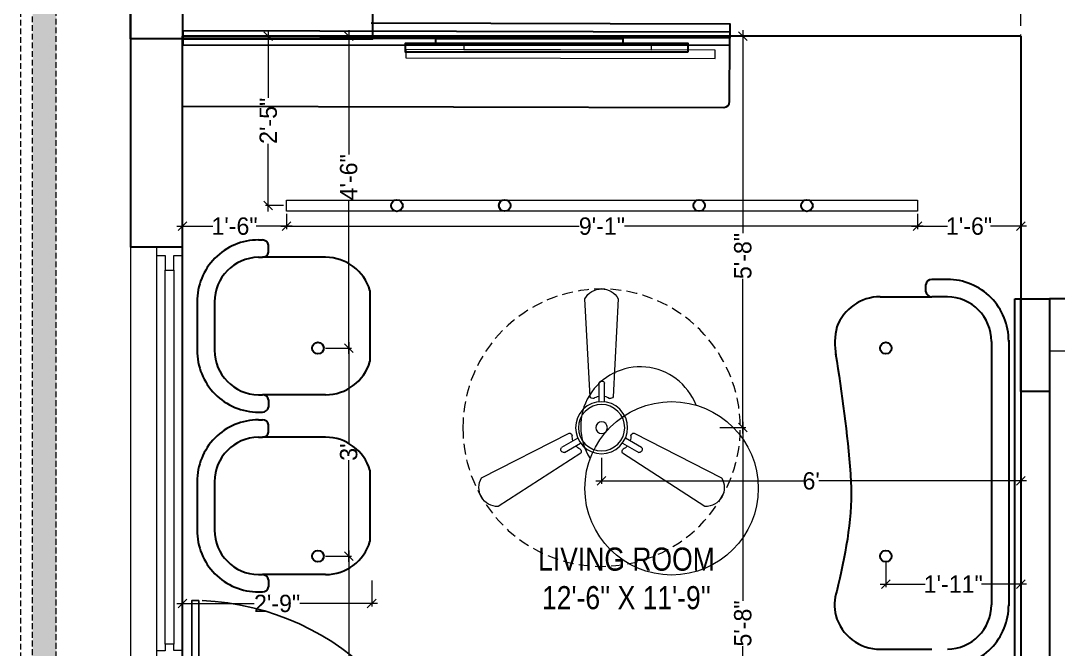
# Model space of a CAD drawing. Header units: millimetres. Extents: x 35877 to 3066687, y -650199 to -40525.
# Drawn here: x 148092.2 to 148271.7, y -180199.6 to -180090.9 of the extents above; entities that cross this region are included whole.
import ezdxf

# ---------------------------------------------------------------- set-up
doc = ezdxf.new("R2010")
doc.units = ezdxf.units.MM
doc.header["$MEASUREMENT"] = 0
doc.header["$PDMODE"] = 35
for name, pattern in [('ACAD_ISO02W100', [15, 12, -3]), ('DASHED', [0.75, 0.5, -0.25]), ('DASHEDX2', [1.5, 1, -0.5])]:
    doc.linetypes.add(name, pattern=pattern)
doc.layers.get('Defpoints').update_dxf_attribs({"color": 220})
doc.layers.add('AR DOOR', color=40, linetype='Continuous')
doc.layers.add('AR ELE-5', color=134, linetype='Continuous')
for name, color, linetype, lineweight in [('COLUMN', 1, 'Continuous', 30), ('dim05', 1, 'Continuous', 13), ('Dimension', 10, 'DASHEDX2', 20), ('Electrical', 84, 'Continuous', 30), ('FIRST FLOOR ( TEXT )', 7, 'Continuous', 9), ('FURNITURE', 32, 'Continuous', 9), ('furniture dimensions', 1, 'DASHED', 0), ('GROUND FLOOR', 7, 'Continuous', 9), ('GROUND FLOOR  ( PLINE )', 251, 'Continuous', 30), ('GROUND FLOOR ( DW_RAIL )', 7, 'Continuous', 9), ('Labelling', 1, 'Continuous', 25), ('wall', 7, 'Continuous', 30)]:
    doc.layers.add(name, color=color, linetype=linetype, lineweight=lineweight)
doc.styles.add('century g', font='GOTHIC.TTF')
doc.styles.add('KATHA', font='swissc.ttf')
doc.dimstyles.new('Archana', dxfattribs={"dimtxt": 2, "dimasz": 0.75, "dimexe": 0.5, "dimexo": 0.5, "dimgap": 0, "dimtad": 0, "dimzin": 0, "dimdsep": 46, "dimlunit": 4, "dimtxsty": 'century g', "dimblk": 'OBLIQUE', "dimcen": 0, "dimdle": 1, "dimclrd": 256, "dimclre": 256, "dimclrt": 256, "dimadec": 0, "dimazin": 0, "dimtfac": 1, "dimtofl": 0, "dimtmove": 1, "dimatfit": 3, "dimfxl": 1, "dimfxlon": 1, "dimtolj": 1, "dimtzin": 0, "dimlwd": -1, "dimlwe": -1, "dimarcsym": 0})

# ---------------------------------------------------------------- blocks, each defined once
blk = doc.blocks.new('*U20')
for points in [[(0, 0), (0, 1120), (30, 1120), (30, 0)], [(-40, 0), (0, 0), (0, -30), (10, -30), (10, -100), (-40, -100)], [(1160, 0), (1120, 0), (1120, -30), (1110, -30), (1110, -100), (1160, -100)]]:
    blk.add_lwpolyline(points, close=True)
at = {"layer": 'AR ELE-5', "linetype": 'ByBlock', "ltscale": 15}
blk.add_arc((-1.6, -0.7), 1121.6, 0.0347, 87.627, dxfattribs=at)
blk = doc.blocks.new('fan')
at = {"layer": 'Electrical', "lineweight": 15, "ltscale": 20, "transparency": 33554687}
for p, q in [((3300835.29, -509900.78), (3300836.47, -509923.43)), ((3300841.81, -509923.43), (3300842.99, -509900.78)), ((3300838.47, -509924.57), (3300838.47, -509920.25)), ((3300839.81, -509920.28), (3300839.81, -509924.57)), ((3300831.66, -509931.77), (3300811.45, -509942.07)), ((3300866.83, -509942.07), (3300846.62, -509931.77)), ((3300829.93, -509935.08), (3300833.64, -509932.93)), ((3300834.31, -509934.09), (3300830.57, -509936.25)), ((3300847.68, -509936.23), (3300843.97, -509934.09)), ((3300844.64, -509932.93), (3300848.38, -509935.09)), ((3300815.3, -509948.74), (3300834.33, -509936.39)), ((3300843.95, -509936.39), (3300862.98, -509948.74))]:
    blk.add_line(p, q, dxfattribs=at)
at = {"layer": 'Electrical', "linetype": 'DASHED', "lineweight": 15, "ltscale": 5, "transparency": 33554687}
blk.add_circle((3300839.14, -509930.53), 32, dxfattribs=at)
at = {"layer": 'Electrical', "lineweight": 15, "ltscale": 20, "transparency": 33554687}
for centre, major_axis, start_param, end_param in [((3300839.14, -509902.94), (3.12, 3.12), -0.272136, 1.842967), ((3300839.13, -509920.5), (0.501, 0.501), -0.465536, 1.983618), ((3300839.14, -509930.53), (4.24, -4.24), 3.14161, 9.424795), ((3300839.14, -509930.53), (3.77, -3.77), 1.749190548672175e-05, 6.283202799085073), ((3300837.1, -509923.08), (0.51, 0.51), 2.863014, 4.257784), ((3300839.14, -509926.42), (2.27, -2.27), 2.565057, 2.951308), ((3300839.14, -509926.42), (2.27, 2.27), 0.19032, 0.57657), ((3300841.18, -509923.08), (0.51, -0.51), 5.167028, 6.561799), ((3300839.14, -509930.53), (0.943, 0.943), 1.570814, 7.853999), ((3300831.67, -509932.49), (0.51, -0.51), 0.978238, 2.373008), ((3300835.59, -509932.58), (2.27, -2.27), 3.855511, 4.241762), ((3300842.69, -509932.58), (2.27, 2.27), 5.183051, 5.569301), ((3300846.61, -509932.49), (0.51, -0.51), 2.339416, 3.734186), ((3300835.59, -509932.58), (2.27, -2.27), 4.659452, 5.045703), ((3300842.69, -509932.58), (2.27, 2.27), 4.37911, 4.765361), ((3300830.46, -509935.55), (0.501, -0.501), 3.199655, 5.648809), ((3300833.71, -509936.02), (0.51, 0.51), -1.325776, 0.068994), ((3300844.57, -509936.02), (0.51, -0.51), 3.072633, 4.467404), ((3300847.83, -509935.54), (0.501, 0.501), 3.723254, 6.172408), ((3300815.25, -509944.32), (3.12, -3.12), 3.393055, 5.508159), ((3300863.03, -509944.32), (3.12, -3.12), 5.48745, 7.602554)]:
    blk.add_ellipse(centre, major_axis=major_axis, ratio=1, start_param=start_param, end_param=end_param, dxfattribs=at)
blk = doc.blocks.new('_Oblique')
at = {"layer": 'wall', "color": 0, "lineweight": -2}
blk.add_line((-0.5, -0.5), (0.5, 0.5), dxfattribs=at)
blk = doc.blocks.new('*D505')
at = {"layer": 'Defpoints', "color": 0, "linetype": 'Continuous', "lineweight": 0, "transparency": 16777216}
for p in [(148143.6, -180183.53, -0.01), (148143.6, -180229.07, -0.01), (148148.92, -180229.07)]:
    blk.add_point(p, dxfattribs=at)
at = {"layer": 'furniture dimensions', "color": 5, "linetype": 'Continuous', "transparency": 16777216}
for p, q in [((148148.92, -180182.53), (148148.92, -180201.2)), ((148148.92, -180230.07), (148148.92, -180211.41)), ((148144.92, -180229.07), (148149.42, -180229.07))]:
    blk.add_line(p, q, dxfattribs=at)
at = {"layer": 'furniture dimensions', "color": 5, "linetype": 'ByBlock', "transparency": 16777216}
blk.add_line((148144.92, -180183.53), (148149.42, -180183.53), dxfattribs=at)
at = {"layer": 'furniture dimensions', "color": 5, "linetype": 'Continuous', "transparency": 16777216, "xscale": 1.5, "yscale": 1.5, "zscale": 1.5}
for p, rotation in [((148148.92, -180183.53), 90), ((148148.92, -180229.07), 270)]:
    blk.add_blockref('_Oblique', p, dxfattribs=dict(at, rotation=rotation))
at = {"layer": 'furniture dimensions', "linetype": 'Continuous', "lineweight": 0, "transparency": 16777216, "insert": (148148.92, -180206.3), "char_height": 3, "attachment_point": 5, "rotation": 90, "style": 'century g'}
blk.add_mtext('\\A1;3\'-10"', dxfattribs=at)
blk = doc.blocks.new('*D506')
at = {"layer": 'Defpoints', "color": 0, "linetype": 'Continuous', "lineweight": 0, "transparency": 16777216}
for p in [(148143.6, -180147.53, -0.01), (148148.92, -180147.53), (148143.6, -180183.53, -0.01)]:
    blk.add_point(p, dxfattribs=at)
at = {"layer": 'furniture dimensions', "color": 5, "linetype": 'Continuous', "transparency": 16777216}
for p, q in [((148148.92, -180146.53), (148148.92, -180164.17)), ((148144.92, -180147.53), (148149.42, -180147.53)), ((148148.92, -180184.53), (148148.92, -180166.9))]:
    blk.add_line(p, q, dxfattribs=at)
at = {"layer": 'furniture dimensions', "color": 5, "linetype": 'ByBlock', "transparency": 16777216}
blk.add_line((148144.92, -180183.53), (148149.42, -180183.53), dxfattribs=at)
at = {"layer": 'furniture dimensions', "color": 5, "linetype": 'Continuous', "transparency": 16777216, "xscale": 1.5, "yscale": 1.5, "zscale": 1.5}
for p, rotation in [((148148.92, -180147.53), 90), ((148148.92, -180183.53), 270)]:
    blk.add_blockref('_Oblique', p, dxfattribs=dict(at, rotation=rotation))
at = {"layer": 'furniture dimensions', "linetype": 'Continuous', "lineweight": 0, "transparency": 16777216, "insert": (148148.92, -180165.53), "char_height": 3, "attachment_point": 5, "rotation": 90, "style": 'century g'}
blk.add_mtext("\\A1;3'", dxfattribs=at)
blk = doc.blocks.new('*D507')
at = {"layer": 'Defpoints', "color": 0, "linetype": 'Continuous', "lineweight": 0, "transparency": 16777216}
for p in [(148143.6, -180093.53, -0.01), (148148.92, -180093.53), (148143.6, -180147.53, -0.01)]:
    blk.add_point(p, dxfattribs=at)
at = {"layer": 'furniture dimensions', "color": 5, "linetype": 'Continuous', "transparency": 16777216}
for p, q in [((148148.92, -180092.53), (148148.92, -180114.02)), ((148144.92, -180093.53), (148149.42, -180093.53)), ((148148.92, -180148.53), (148148.92, -180121.94))]:
    blk.add_line(p, q, dxfattribs=at)
at = {"layer": 'furniture dimensions', "color": 5, "linetype": 'ByBlock', "transparency": 16777216}
blk.add_line((148144.92, -180147.53), (148149.42, -180147.53), dxfattribs=at)
at = {"layer": 'furniture dimensions', "color": 5, "linetype": 'Continuous', "transparency": 16777216, "xscale": 1.5, "yscale": 1.5, "zscale": 1.5}
for p, rotation in [((148148.92, -180093.53), 90), ((148148.92, -180147.53), 270)]:
    blk.add_blockref('_Oblique', p, dxfattribs=dict(at, rotation=rotation))
at = {"layer": 'furniture dimensions', "linetype": 'Continuous', "lineweight": 0, "transparency": 16777216, "insert": (148148.92, -180117.98), "char_height": 3, "attachment_point": 5, "rotation": 90, "style": 'century g'}
blk.add_mtext('\\A1;4\'-6"', dxfattribs=at)
blk = doc.blocks.new('*D508')
at = {"layer": 'Defpoints', "color": 0, "linetype": 'Continuous', "lineweight": 0, "transparency": 16777216}
for p in [(148152.89, -180183.32, -0.01), (148120.17, -180185.29, -0.01), (148152.89, -180191.74)]:
    blk.add_point(p, dxfattribs=at)
at = {"layer": 'furniture dimensions', "color": 5, "linetype": 'ByBlock', "transparency": 16777216}
blk.add_line((148120.17, -180187.74), (148120.17, -180192.24), dxfattribs=at)
at = {"layer": 'furniture dimensions', "color": 5, "linetype": 'Continuous', "transparency": 16777216}
for p, q in [((148152.89, -180187.74), (148152.89, -180192.24)), ((148119.17, -180191.74), (148132.58, -180191.74)), ((148153.89, -180191.74), (148140.49, -180191.74))]:
    blk.add_line(p, q, dxfattribs=at)
at = {"layer": 'furniture dimensions', "color": 5, "linetype": 'Continuous', "transparency": 16777216, "xscale": 1.5, "yscale": 1.5, "zscale": 1.5, "rotation": 180}
blk.add_blockref('_Oblique', (148120.17, -180191.74), dxfattribs=at)
at = {"layer": 'furniture dimensions', "color": 5, "linetype": 'Continuous', "transparency": 16777216, "xscale": 1.5, "yscale": 1.5, "zscale": 1.5}
blk.add_blockref('_Oblique', (148152.89, -180191.74), dxfattribs=at)
at = {"layer": 'furniture dimensions', "linetype": 'Continuous', "lineweight": 0, "transparency": 16777216, "insert": (148136.53, -180191.74), "char_height": 3, "attachment_point": 5, "style": 'century g'}
blk.add_mtext('\\A1;2\'-9"', dxfattribs=at)
blk = doc.blocks.new('*D509')
at = {"layer": 'Defpoints', "color": 0, "linetype": 'Continuous', "lineweight": 0, "transparency": 16777216}
for p in [(148241.84, -180183.53, -0.01), (148265.17, -180183.53, -0.01), (148265.17, -180188.38)]:
    blk.add_point(p, dxfattribs=at)
at = {"layer": 'furniture dimensions', "color": 5, "linetype": 'ByBlock', "transparency": 16777216}
blk.add_line((148241.84, -180184.38), (148241.84, -180188.88), dxfattribs=at)
at = {"layer": 'furniture dimensions', "color": 5, "linetype": 'Continuous', "transparency": 16777216}
for p, q in [((148265.17, -180184.38), (148265.17, -180188.88)), ((148240.84, -180188.38), (148248.63, -180188.38)), ((148266.17, -180188.38), (148258.38, -180188.38))]:
    blk.add_line(p, q, dxfattribs=at)
at = {"layer": 'furniture dimensions', "color": 5, "linetype": 'Continuous', "transparency": 16777216, "xscale": 1.5, "yscale": 1.5, "zscale": 1.5, "rotation": 180}
blk.add_blockref('_Oblique', (148241.84, -180188.38), dxfattribs=at)
at = {"layer": 'furniture dimensions', "color": 5, "linetype": 'Continuous', "transparency": 16777216, "xscale": 1.5, "yscale": 1.5, "zscale": 1.5}
blk.add_blockref('_Oblique', (148265.17, -180188.38), dxfattribs=at)
at = {"layer": 'furniture dimensions', "linetype": 'Continuous', "lineweight": 0, "transparency": 16777216, "insert": (148253.5, -180188.38), "char_height": 3, "attachment_point": 5, "style": 'century g'}
blk.add_mtext('\\A1;1\'-11"', dxfattribs=at)
blk = doc.blocks.new('*D510')
at = {"layer": 'Defpoints', "color": 0, "linetype": 'Continuous', "lineweight": 0, "transparency": 16777216}
for p in [(148135.01, -180093.53), (148138.15, -180093.53, -0.01), (148138.15, -180122.87, -0.01)]:
    blk.add_point(p, dxfattribs=at)
at = {"layer": 'furniture dimensions', "color": 5, "linetype": 'Continuous', "transparency": 16777216}
for p, q in [((148135.01, -180092.53), (148135.01, -180104.25)), ((148137.65, -180093.53), (148134.51, -180093.53)), ((148135.01, -180123.87), (148135.01, -180112.16))]:
    blk.add_line(p, q, dxfattribs=at)
at = {"layer": 'furniture dimensions', "color": 5, "linetype": 'ByBlock', "transparency": 16777216}
blk.add_line((148137.65, -180122.87), (148134.51, -180122.87), dxfattribs=at)
at = {"layer": 'furniture dimensions', "color": 5, "linetype": 'Continuous', "transparency": 16777216, "xscale": 1.5, "yscale": 1.5, "zscale": 1.5}
for p, rotation in [((148135.01, -180093.53), 90), ((148135.01, -180122.87), 270)]:
    blk.add_blockref('_Oblique', p, dxfattribs=dict(at, rotation=rotation))
at = {"layer": 'furniture dimensions', "linetype": 'Continuous', "lineweight": 0, "transparency": 16777216, "insert": (148135.01, -180108.2), "char_height": 3, "attachment_point": 5, "rotation": 90, "style": 'century g'}
blk.add_mtext('\\A1;2\'-5"', dxfattribs=at)
blk = doc.blocks.new('*D511')
at = {"layer": 'Defpoints', "color": 0, "linetype": 'Continuous', "lineweight": 0, "transparency": 16777216}
for p in [(148120.17, -180123.81, -0.01), (148138.15, -180123.81, -0.01), (148120.17, -180126.44)]:
    blk.add_point(p, dxfattribs=at)
at = {"layer": 'furniture dimensions', "color": 5, "linetype": 'Continuous', "transparency": 16777216}
for p, q in [((148120.17, -180124.31), (148120.17, -180126.94)), ((148119.17, -180126.44), (148125.44, -180126.44)), ((148139.15, -180126.44), (148132.88, -180126.44))]:
    blk.add_line(p, q, dxfattribs=at)
at = {"layer": 'furniture dimensions', "color": 5, "linetype": 'ByBlock', "transparency": 16777216}
blk.add_line((148138.15, -180124.31), (148138.15, -180126.94), dxfattribs=at)
at = {"layer": 'furniture dimensions', "color": 5, "linetype": 'Continuous', "transparency": 16777216, "xscale": 1.5, "yscale": 1.5, "zscale": 1.5, "rotation": 180}
blk.add_blockref('_Oblique', (148120.17, -180126.44), dxfattribs=at)
at = {"layer": 'furniture dimensions', "color": 5, "linetype": 'Continuous', "transparency": 16777216, "xscale": 1.5, "yscale": 1.5, "zscale": 1.5}
blk.add_blockref('_Oblique', (148138.15, -180126.44), dxfattribs=at)
at = {"layer": 'furniture dimensions', "linetype": 'Continuous', "lineweight": 0, "transparency": 16777216, "insert": (148129.16, -180126.44), "char_height": 3, "attachment_point": 5, "style": 'century g'}
blk.add_mtext('\\A1;1\'-6"', dxfattribs=at)
blk = doc.blocks.new('*D512')
at = {"layer": 'Defpoints', "color": 0, "linetype": 'Continuous', "lineweight": 0, "transparency": 16777216}
for p in [(148138.15, -180123.81, -0.01), (148247.29, -180123.81, -0.01), (148247.29, -180126.44)]:
    blk.add_point(p, dxfattribs=at)
at = {"layer": 'furniture dimensions', "color": 5, "linetype": 'ByBlock', "transparency": 16777216}
blk.add_line((148138.15, -180124.31), (148138.15, -180126.94), dxfattribs=at)
at = {"layer": 'furniture dimensions', "color": 5, "linetype": 'Continuous', "transparency": 16777216}
for p, q in [((148247.29, -180124.31), (148247.29, -180126.94)), ((148137.15, -180126.44), (148188.8, -180126.44)), ((148248.29, -180126.44), (148196.64, -180126.44))]:
    blk.add_line(p, q, dxfattribs=at)
at = {"layer": 'furniture dimensions', "color": 5, "linetype": 'Continuous', "transparency": 16777216, "xscale": 1.5, "yscale": 1.5, "zscale": 1.5, "rotation": 180}
blk.add_blockref('_Oblique', (148138.15, -180126.44), dxfattribs=at)
at = {"layer": 'furniture dimensions', "color": 5, "linetype": 'Continuous', "transparency": 16777216, "xscale": 1.5, "yscale": 1.5, "zscale": 1.5}
blk.add_blockref('_Oblique', (148247.29, -180126.44), dxfattribs=at)
at = {"layer": 'furniture dimensions', "linetype": 'Continuous', "lineweight": 0, "transparency": 16777216, "insert": (148192.72, -180126.44), "char_height": 3, "attachment_point": 5, "style": 'century g'}
blk.add_mtext('\\A1;9\'-1"', dxfattribs=at)
blk = doc.blocks.new('*D513')
at = {"layer": 'Defpoints', "color": 0, "linetype": 'Continuous', "lineweight": 0, "transparency": 16777216}
for p in [(148247.29, -180123.81, -0.01), (148265.17, -180123.81, -0.01), (148265.17, -180126.44)]:
    blk.add_point(p, dxfattribs=at)
at = {"layer": 'furniture dimensions', "color": 5, "linetype": 'ByBlock', "transparency": 16777216}
blk.add_line((148247.29, -180124.31), (148247.29, -180126.94), dxfattribs=at)
at = {"layer": 'furniture dimensions', "color": 5, "linetype": 'Continuous', "transparency": 16777216}
for p, q in [((148265.17, -180124.31), (148265.17, -180126.94)), ((148246.29, -180126.44), (148252.51, -180126.44)), ((148266.17, -180126.44), (148259.95, -180126.44))]:
    blk.add_line(p, q, dxfattribs=at)
at = {"layer": 'furniture dimensions', "color": 5, "linetype": 'Continuous', "transparency": 16777216, "xscale": 1.5, "yscale": 1.5, "zscale": 1.5, "rotation": 180}
blk.add_blockref('_Oblique', (148247.29, -180126.44), dxfattribs=at)
at = {"layer": 'furniture dimensions', "color": 5, "linetype": 'Continuous', "transparency": 16777216, "xscale": 1.5, "yscale": 1.5, "zscale": 1.5}
blk.add_blockref('_Oblique', (148265.17, -180126.44), dxfattribs=at)
at = {"layer": 'furniture dimensions', "linetype": 'Continuous', "lineweight": 0, "transparency": 16777216, "insert": (148256.23, -180126.44), "char_height": 3, "attachment_point": 5, "style": 'century g'}
blk.add_mtext('\\A1;1\'-6"', dxfattribs=at)
blk = doc.blocks.new('*D560')
at = {"layer": 'Defpoints', "color": 0, "linetype": 'Continuous', "lineweight": 0, "transparency": 16777216}
for p in [(148209.54, -180093.53, -0.01), (148192.67, -180161.3, -0.01), (148217.1, -180161.3)]:
    blk.add_point(p, dxfattribs=at)
at = {"layer": 'furniture dimensions', "color": 5, "linetype": 'Continuous', "transparency": 16777216}
for p, q in [((148217.1, -180092.53), (148217.1, -180127.67)), ((148217.1, -180162.3), (148217.1, -180135.54)), ((148213.1, -180161.3), (148217.6, -180161.3))]:
    blk.add_line(p, q, dxfattribs=at)
at = {"layer": 'furniture dimensions', "color": 5, "linetype": 'ByBlock', "transparency": 16777216}
blk.add_line((148213.1, -180093.53), (148217.6, -180093.53), dxfattribs=at)
at = {"layer": 'furniture dimensions', "color": 5, "linetype": 'Continuous', "transparency": 16777216, "xscale": 1.5, "yscale": 1.5, "zscale": 1.5}
for p, rotation in [((148217.1, -180093.53), 90), ((148217.1, -180161.3), 270)]:
    blk.add_blockref('_Oblique', p, dxfattribs=dict(at, rotation=rotation))
at = {"layer": 'furniture dimensions', "linetype": 'Continuous', "lineweight": 0, "transparency": 16777216, "insert": (148217.1, -180131.6), "char_height": 3, "attachment_point": 5, "rotation": 90, "style": 'century g'}
blk.add_mtext('\\A1;5\'-8"', dxfattribs=at)
blk = doc.blocks.new('*D561')
at = {"layer": 'Defpoints', "color": 0, "linetype": 'Continuous', "lineweight": 0, "transparency": 16777216}
for p in [(148192.67, -180161.3, -0.01), (148217.1, -180161.3), (148209.54, -180229.07, -0.01)]:
    blk.add_point(p, dxfattribs=at)
at = {"layer": 'furniture dimensions', "color": 5, "linetype": 'Continuous', "transparency": 16777216}
for p, q in [((148217.1, -180160.3), (148217.1, -180191.26)), ((148213.1, -180161.3), (148217.6, -180161.3)), ((148217.1, -180230.07), (148217.1, -180199.12))]:
    blk.add_line(p, q, dxfattribs=at)
at = {"layer": 'furniture dimensions', "color": 5, "linetype": 'ByBlock', "transparency": 16777216}
blk.add_line((148213.1, -180229.07), (148217.6, -180229.07), dxfattribs=at)
at = {"layer": 'furniture dimensions', "color": 5, "linetype": 'Continuous', "transparency": 16777216, "xscale": 1.5, "yscale": 1.5, "zscale": 1.5}
for p, rotation in [((148217.1, -180161.3), 90), ((148217.1, -180229.07), 270)]:
    blk.add_blockref('_Oblique', p, dxfattribs=dict(at, rotation=rotation))
at = {"layer": 'furniture dimensions', "linetype": 'Continuous', "lineweight": 0, "transparency": 16777216, "insert": (148217.1, -180195.19), "char_height": 3, "attachment_point": 5, "rotation": 90, "style": 'century g'}
blk.add_mtext('\\A1;5\'-8"', dxfattribs=at)
blk = doc.blocks.new('*D562')
at = {"layer": 'Defpoints', "color": 0, "linetype": 'Continuous', "lineweight": 0, "transparency": 16777216}
for p in [(148192.67, -180161.3, -0.01), (148265.17, -180161.3, -0.01), (148265.17, -180170.53)]:
    blk.add_point(p, dxfattribs=at)
at = {"layer": 'furniture dimensions', "color": 5, "linetype": 'ByBlock', "transparency": 16777216}
blk.add_line((148192.67, -180166.53), (148192.67, -180171.03), dxfattribs=at)
at = {"layer": 'furniture dimensions', "color": 5, "linetype": 'Continuous', "transparency": 16777216}
for p, q in [((148265.17, -180166.53), (148265.17, -180171.03)), ((148191.67, -180170.53), (148227.62, -180170.53)), ((148266.17, -180170.53), (148230.22, -180170.53))]:
    blk.add_line(p, q, dxfattribs=at)
at = {"layer": 'furniture dimensions', "color": 5, "linetype": 'Continuous', "transparency": 16777216, "xscale": 1.5, "yscale": 1.5, "zscale": 1.5, "rotation": 180}
blk.add_blockref('_Oblique', (148192.67, -180170.53), dxfattribs=at)
at = {"layer": 'furniture dimensions', "color": 5, "linetype": 'Continuous', "transparency": 16777216, "xscale": 1.5, "yscale": 1.5, "zscale": 1.5}
blk.add_blockref('_Oblique', (148265.17, -180170.53), dxfattribs=at)
at = {"layer": 'furniture dimensions', "linetype": 'Continuous', "lineweight": 0, "transparency": 16777216, "insert": (148228.92, -180170.53), "char_height": 3, "attachment_point": 5, "style": 'century g'}
blk.add_mtext("\\A1;6'", dxfattribs=at)

msp = doc.modelspace()

# ---------------------------------------------------------------- hatches: boundary and pattern name
at = {"layer": 'Dimension', "true_color": 0xd39e00, "transparency": 33554687}
h = msp.add_hatch(color=42, dxfattribs=at)
h.paths.add_polyline_path([(148094.233, -179910.7893), (148094.233, -180322.1545), (148678.662, -180322.1545), (148678.662, -179910.7893)])
h.paths.add_polyline_path([(148098.3346, -179914.8909), (148674.5604, -179914.8909), (148674.5604, -180318.0528), (148098.3346, -180318.0528)], flags=16)

# ---------------------------------------------------------------- linework, layer by layer
at = {"color": 9, "lineweight": 30, "true_color": 0xc7c8ca, "transparency": 33554687, "elevation": -0.2268}
for points in [[(148207.6668, -180096.2471), (148207.6668, -180094.8004), (148158.6668, -180094.8004), (148158.6668, -180096.2471)], [(148207.6668, -180096.2471), (148207.6668, -180094.8004), (148158.6668, -180094.8004), (148158.6668, -180096.2471)], [(148196.3852, -180094.8004), (148196.3852, -180094.0345), (148163.9483, -180094.0345), (148163.9483, -180094.8004)], [(148196.3852, -180094.8004), (148196.3852, -180094.0345), (148163.9483, -180094.0345), (148163.9483, -180094.8004)]]:
    msp.add_lwpolyline(points, close=True, dxfattribs=at)
at = {"color": 9, "lineweight": 9, "true_color": 0xc7c8ca, "transparency": 33554687, "elevation": -0.2268}
for points in [[(148212.3214, -180097.4313), (148212.3251, -180095.9846), (148158.7814, -180095.8463), (148158.7776, -180097.293)], [(148201.2893, -180095.9437), (148201.2913, -180095.1778), (148168.8545, -180095.094), (148168.8525, -180095.86)]]:
    msp.add_lwpolyline(points, close=True, dxfattribs=at)
at = {"layer": 'COLUMN', "transparency": 33554687, "elevation": -0.2268}
msp.add_lwpolyline([(148111.1668, -180079.0345), (148120.1668, -180079.0345), (148120.1668, -180094.0345), (148111.1668, -180094.0345)], close=True, dxfattribs=at)
at = {"layer": 'Dimension', "color": 42, "true_color": 0xd39e00, "transparency": 33554687}
for points in [[(148092.1822, -179908.7385), (148680.7128, -179908.7385), (148680.7128, -180324.2053), (148092.1822, -180324.2053)], [(148094.233, -179910.7893), (148678.662, -179910.7893), (148678.662, -180322.1545), (148094.233, -180322.1545)], [(148098.3346, -179914.8909), (148674.5604, -179914.8909), (148674.5604, -180318.0528), (148098.3346, -180318.0528)]]:
    msp.add_lwpolyline(points, close=True, dxfattribs=at)
at = {"layer": 'FURNITURE', "color": 9, "lineweight": 30, "true_color": 0xc7c8ca, "transparency": 33554687}
for p, q in [((148214.8023, -180104.8839, -0.2268), (148214.8307, -180093.8839, -0.2268)), ((148120.2525, -180105.6488, -0.2268), (148213.7997, -180105.8813, -0.2268))]:
    msp.add_line(p, q, dxfattribs=at)
at = {"layer": 'FURNITURE', "color": 9, "lineweight": 30, "true_color": 0xc7c8ca, "transparency": 16777216}
for p, q in [((148133.3149, -180128.8215, 1.9787), (148134.0172, -180128.8215, 1.9787)), ((148135.0172, -180130.9457, 1.9787), (148135.0172, -180129.6974, 1.9787)), ((148133.3149, -180131.8215, 1.9787), (148134.0172, -180131.8215, 1.9787)), ((148144.9286, -180131.8215, 1.0921), (148134.0172, -180131.8215, 1.9787)), ((148252.4799, -180135.6486, 3.4732), (148249.7776, -180135.6486, 3.4732)), ((148152.5957, -180137.5547, -0.2671), (148152.5957, -180149.8744, -0.2671)), ((148248.7776, -180137.7728, 3.4732), (148248.7776, -180136.5245, 3.4732)), ((148122.7036, -180139.3291, -1.6393), (148122.7036, -180148.1, 1.1856)), ((148125.7036, -180139.5376, -5.8413), (148125.7036, -180147.8915, -3.1856)), ((148240.8662, -180138.6486, 2.5866), (148249.7776, -180138.6486, 3.4732)), ((148252.4799, -180138.6486, 3.4732), (148249.7776, -180138.6486, 3.4732)), ((148260.0912, -180146.3647, -4.3468), (148260.0912, -180191.9326, -1.6911)), ((148263.0912, -180146.1562, -0.1448), (148263.0912, -180192.1411, 2.6802)), ((148133.3149, -180155.6076, 0.6195), (148134.0172, -180155.6076, 0.6195)), ((148144.9286, -180155.6076, 1.0921), (148134.0172, -180155.6076, 1.9787)), ((148135.0172, -180156.4834, 1.9787), (148135.0172, -180157.7317, 1.9787)), ((148133.3149, -180158.6076, 0.6195), (148134.0172, -180158.6076, 0.6195)), ((148133.3149, -180159.9476, 1.9787), (148134.0172, -180159.9476, 1.9787)), ((148135.0172, -180162.0717, 1.9787), (148135.0172, -180160.8234, 1.9787)), ((148133.3149, -180162.9476, 1.9787), (148134.0172, -180162.9476, 1.9787)), ((148144.9286, -180162.9476, 1.0921), (148134.0172, -180162.9476, 1.9787)), ((148152.5957, -180168.6808, -0.2671), (148152.5957, -180181.0004, -0.2671)), ((148122.7036, -180170.4552, -1.6393), (148122.7036, -180179.226, 1.1856)), ((148125.7036, -180170.6636, -5.8413), (148125.7036, -180179.0176, -3.1856)), ((148133.3149, -180186.7336, 0.6195), (148134.0172, -180186.7336, 0.6195)), ((148144.9286, -180186.7336, 1.0921), (148134.0172, -180186.7336, 1.9787)), ((148135.0172, -180187.6095, 1.9787), (148135.0172, -180188.8578, 1.9787)), ((148133.3149, -180189.7336, 0.6195), (148134.0172, -180189.7336, 0.6195)), ((148240.8662, -180199.6486, 2.5866), (148249.7776, -180199.6486, 3.4732))]:
    msp.add_line(p, q, dxfattribs=at)
at = {"layer": 'FURNITURE', "color": 9, "lineweight": 30, "true_color": 0xc7c8ca, "transparency": 33554687, "elevation": -0.2268}
msp.add_lwpolyline([(148152.8232, -180091.2326), (148214.8387, -180091.3917), (148214.8271, -180093.8917), (148152.8116, -180093.7326), (148152.8116, -180093.7315)], dxfattribs=at)
for points in [[(148120.2862, -180092.5726), (148214.8307, -180092.7827), (148214.8307, -180093.8839), (148120.2835, -180093.6486)], [(148264.1668, -180139.0232), (148265.1668, -180139.0232), (148265.1668, -180229.0172), (148264.1668, -180229.0172)]]:
    msp.add_lwpolyline(points, close=True, dxfattribs=at)
at = {"layer": 'FURNITURE', "color": 9, "lineweight": 25, "true_color": 0xc7c8ca, "transparency": 33554687, "elevation": -0.2268}
msp.add_lwpolyline([(148120.2899, -180093.6475), (148214.8271, -180093.8917), (148214.8271, -180095.1359), (148120.2861, -180095.1359)], close=True, dxfattribs=at)
at = {"layer": 'FURNITURE', "color": 1, "lineweight": 0, "transparency": 33554687, "elevation": -0.2268}
msp.add_lwpolyline([(148138.1482, -180121.9341), (148247.2909, -180121.9341), (148247.2909, -180123.8097), (148138.1482, -180123.8097)], close=True, dxfattribs=at)
at = {"layer": 'FURNITURE', "color": 240, "lineweight": 30, "true_color": 0xed1f24, "transparency": 33554687}
for centre in [(148157.2531, -180122.8719, -0.2268), (148175.901, -180122.8587, -0.2268), (148209.5381, -180122.8587, -0.2268), (148228.186, -180122.8719, -0.2268), (148143.5992, -180147.5345, -0.2268), (148241.8399, -180147.5345, -0.2268), (148143.5992, -180183.5345, -0.2268), (148241.8399, -180183.5345, -0.2268)]:
    msp.add_circle(centre, 1, dxfattribs=at)
at = {"layer": 'FURNITURE', "color": 9, "true_color": 0xc7c8ca, "transparency": 33554687}
msp.add_circle((148204.7761, -180171.8027, -0.1576), 15, dxfattribs=at)
at = {"layer": 'FURNITURE', "color": 9, "lineweight": 30, "true_color": 0xc7c8ca, "transparency": 33554687}
msp.add_arc((148213.8023, -180104.8813, -0.2268), 1, 269.852004, 359.852004, dxfattribs=at)
at = {"layer": 'FURNITURE', "color": 9, "lineweight": 30, "true_color": 0xc7c8ca, "transparency": 16777216}
for centre, radius, start, end in [((148133.3149, -180139.4333, 0.6195), 10.6118, 90, 180.562696), ((148134.0172, -180129.8303, 0.6195), 1.0088, 7.573003, 90), ((148133.4204, -180139.5376, 0.6195), 7.7169, 90.900455, 180), ((148134.0172, -180130.8127, 0.6195), 1.0088, 270, 352.426997), ((148144.9086, -180139.8415, 1.0921), 8.02, 16.566668, 89.857319), ((148249.7776, -180136.6574, 2.1141), 1.0088, 90, 172.426997), ((148252.4799, -180146.2605, 2.1141), 10.6118, 359.437304, 90), ((148249.7776, -180137.6399, 2.1141), 1.0088, 187.573003, 270), ((148240.8862, -180146.6686, 3.9457), 8.02, 90.142681, 159.426293), ((148252.3744, -180146.3647, 2.1141), 7.7169, 0, 89.099545), ((148245.4134, -180146.7664, 3.9457), 12.384, 166.380272, 189.494728), ((148133.3149, -180147.9958, 0.6195), 10.6118, 179.437304, 270), ((148133.4204, -180147.8915, 0.6195), 7.7169, 180, 269.099545), ((148144.9086, -180147.5876, 1.0921), 8.02, 270.142681, 343.433332), ((148134.0172, -180156.6164, 0.6195), 1.0088, 7.573003, 90), ((148134.0172, -180157.5988, 0.6195), 1.0088, 270, 352.426997), ((148133.3149, -180170.5594, 0.6195), 10.6118, 90, 180.562696), ((148134.0172, -180160.9564, 0.6195), 1.0088, 7.573003, 90), ((148133.4204, -180170.6636, 0.6195), 7.7169, 90.900455, 180), ((148134.0172, -180161.9388, 0.6195), 1.0088, 270, 352.426997), ((148144.9086, -180170.9675, 1.0921), 8.02, 16.566668, 89.857319), ((148133.3149, -180179.1218, 0.6195), 10.6118, 179.437304, 270), ((148133.4204, -180179.0176, 0.6195), 7.7169, 180, 269.099545), ((148144.9086, -180178.7137, 1.0921), 8.02, 270.142681, 343.433332), ((148134.0172, -180187.7424, 0.6195), 1.0088, 7.573003, 90), ((148134.0172, -180188.7248, 0.6195), 1.0088, 270, 352.426997), ((148241.1075, -180192.0432, -1.5982), 8.1339, 162.618345, 192.466718), ((148252.4799, -180192.0368, 2.1141), 10.6118, 270, 0.562696), ((148252.3744, -180191.9326, 2.1141), 7.7169, 270.900455, 0), ((148240.8862, -180191.6287, 2.5866), 8.02, 195.700879, 269.857319)]:
    msp.add_arc(centre, radius, start, end, dxfattribs=at)
at = {"layer": 'FURNITURE', "color": 9, "true_color": 0xc7c8ca, "transparency": 33554687}
msp.add_arc((148199.3673, -180161.0908, -0.1576), 10.3133, 20.909611, 212.672441, dxfattribs=at)
at = {"layer": 'FURNITURE', "color": 9, "lineweight": 30, "true_color": 0xc7c8ca, "transparency": 16777216}
msp.add_open_spline([(148233.1521, -180148.5047, 3.6148), (148234.216, -180155.3867, 2.3857), (148235.3371, -180162.9713, 1.134), (148236.1569, -180176.9155, 1.3152), (148234.7531, -180183.6154, -0.153), (148233.3451, -180189.6133, -1.5982)], degree=3, knots=[1.8844998, 1.8844998, 1.8844998, 1.8844998, 22.97733312, 25.09559381, 43.70575449, 43.70575449, 43.70575449, 43.70575449], dxfattribs=at)
at = {"layer": 'furniture dimensions', "color": 9, "linetype": 'Continuous', "lineweight": 30, "true_color": 0xc7c8ca, "transparency": 33554687}
for p, q in [((148120.1668, -180229.073, -0.2268), (148120.1668, -180093.5345, -0.2268)), ((148265.1668, -180093.5345, -0.2268), (148120.1668, -180093.5345, -0.2268)), ((148265.1668, -180093.5345, -0.2268), (148265.1668, -180229.073, -0.2268))]:
    msp.add_line(p, q, dxfattribs=at)
at = {"layer": 'GROUND FLOOR', "transparency": 33554687}
for p, q in [((148153.1102, -180089.5345, -0.2268), (148153.1102, -180094.0345, -0.2268)), ((148120.1668, -180094.0345, -0.2268), (148120.1668, -180244.0345, -0.2268)), ((148153.1102, -180094.0345, -0.2268), (148120.1668, -180094.0345, -0.2268)), ((148120.1668, -180094.0345, -0.2268), (148120.1668, -180244.0345, -0.2268)), ((148180.1668, -180094.0345, -0.2268), (148120.1668, -180094.0345, -0.2268)), ((148111.1668, -180130.0345, -0.2268), (148111.1668, -180201.0345, -0.2268)), ((148120.1668, -180130.0345, -0.2268), (148111.1668, -180130.0345, -0.2268))]:
    msp.add_line(p, q, dxfattribs=at)
at = {"layer": 'GROUND FLOOR  ( PLINE )', "transparency": 33554687, "elevation": -0.2268}
msp.add_lwpolyline([(148120.1668, -180094.0345), (148153.1102, -180094.0345), (148153.1102, -180089.5345), (148120.1668, -180089.5345), (148120.1668, -180079.0345), (148111.1668, -180079.0345), (148111.1668, -180130.0345), (148120.1668, -180130.0345)], close=True, dxfattribs=at)
msp.add_lwpolyline([(148274.6668, -180235.0345), (148274.6668, -180161.5345), (148316.6668, -180161.5345), (148316.6668, -180139.0345), (148312.1668, -180139.0345), (148312.1668, -180157.0345), (148274.6668, -180157.0345), (148274.6668, -180139.0345), (148270.1668, -180139.0345), (148270.1668, -180235.0345), (148243.1668, -180235.0345), (148243.1668, -180244.0345), (148274.6668, -180244.0345)], dxfattribs=at)
at = {"layer": 'GROUND FLOOR ( DW_RAIL )', "transparency": 33554687, "elevation": -0.2268}
msp.add_lwpolyline([(148120.1668, -180201.0345), (148120.1668, -180199.8367), (148118.6668, -180199.8367), (148118.6668, -180198.7707), (148117.1668, -180198.7707), (148117.1668, -180134.0345), (148118.6668, -180134.0345), (148118.6668, -180131.5345), (148120.1668, -180131.5345), (148120.1668, -180130.0345), (148115.6668, -180130.0345), (148115.6668, -180131.5345), (148117.1668, -180131.5345), (148117.1668, -180134.0345), (148118.6668, -180134.0345), (148118.6668, -180198.7707), (148117.1668, -180198.7707), (148117.1668, -180199.906), (148115.6668, -180199.906), (148115.6668, -180201.0345), (148120.1668, -180201.0345), (148120.1668, -180130.0345), (148115.6668, -180130.0345), (148115.6668, -180201.0345)], close=True, dxfattribs=at)
at = {"layer": 'Labelling', "color": 251, "linetype": 'ACAD_ISO02W100', "lineweight": 0, "ltscale": 0.5, "true_color": 0x636466, "transparency": 33554687}
for p, q in [((148265.1668, -180234.2838, -0.2268), (148265.1668, -179960.5345, -0.2268)), ((148120.1668, -180093.5345, -0.2268), (148265.1668, -180093.5345, -0.2268)), ((148270.1668, -180148.0345, -0.2268), (148412.6668, -180148.0345, -0.2268))]:
    msp.add_line(p, q, dxfattribs=at)
at = {"layer": 'Labelling', "lineweight": 30, "ltscale": 10, "transparency": 33554687, "elevation": -0.2268}
msp.add_lwpolyline([(148265.1668, -180139.0345), (148270.1668, -180139.0345), (148270.1668, -180155.0345), (148265.1668, -180155.0345)], close=True, dxfattribs=at)

# ---------------------------------------------------------------- block references
at = {"layer": 'AR DOOR', "linetype": 'ByBlock', "lineweight": -2, "transparency": 33554687, "extrusion": (0, 0, -1), "xscale": -0.04000000000002399, "yscale": 0.04000000000002399, "zscale": -0.04000000000002399}
msp.add_blockref('*U20', (-148121.7668, -180236.0345, 0.2268), dxfattribs=at)
at = {"layer": 'dim05', "color": 1, "lineweight": 35, "transparency": 33554687, "xscale": -0.7500069902881101, "yscale": 0.7500069902881101, "zscale": 0.7500069902881101}
msp.add_blockref('fan', (2623845.0958, 202290.1571, -0.2268), dxfattribs=at)

# ---------------------------------------------------------------- texts
at = {"layer": 'FIRST FLOOR ( TEXT )', "transparency": 33554687, "insert": (148196.9662, -180187.4137, -0.2268), "char_height": 4, "attachment_point": 5, "style": 'KATHA'}
msp.add_mtext("LIVING ROOM\\P12'-6'' X 11'-9''", dxfattribs=at)

# ---------------------------------------------------------------- dimensions: what is measured, and where the dimension line sits
at = {"layer": 'furniture dimensions', "color": 5, "linetype": 'Continuous', "lineweight": 0, "transparency": 33554687}
for base, p1, p2, angle, picture, middle in [((148135.0094, -180093.5345, -0.2215), (148138.1482, -180122.8719, -0.2268), (148138.1482, -180093.5345, -0.2268), 90, '*D510', (148135.0094, -180108.2032, -0.2215)), ((148148.922, -180147.5345, -0.2215), (148143.5992, -180183.5345, -0.2268), (148143.5992, -180147.5345, -0.2268), 90, '*D506', (148148.922, -180165.5345, -0.2215)), ((148217.0975, -180161.3037, -0.2215), (148209.5381, -180229.073, -0.2268), (148192.6668, -180161.3037, -0.2268), 270, '*D561', (148217.0975, -180195.1884, -0.2215)), ((148148.922, -180229.073, -0.2215), (148143.5992, -180183.5345, -0.2268), (148143.5992, -180229.073, -0.2268), 90, '*D505', (148148.922, -180206.3037, -0.2215))]:
    dim = msp.add_linear_dim(base=base, p1=p1, p2=p2, angle=angle, dimstyle='Archana', override={"dimtxt": 3, "dimasz": 1.5, "dimdec": 0, "dimclrd": 5, "dimclre": 5, "dimfxl": 4}, dxfattribs=at)
    dim.commit()
    dim.dimension.update_dxf_attribs({"geometry": picture, "text_midpoint": middle})
for base, p1, p2, picture, middle in [((148148.922, -180093.5345, -0.2215), (148143.5992, -180147.5345, -0.2268), (148143.5992, -180093.5345, -0.2268), '*D507', (148148.922, -180117.9801, -0.2215)), ((148217.0975, -180161.3037, -0.2215), (148209.5381, -180093.5345, -0.2268), (148192.6668, -180161.3037, -0.2268), '*D560', (148217.0975, -180131.6022, -0.2215))]:
    dim = msp.add_linear_dim(base=base, p1=p1, p2=p2, angle=90, dimstyle='Archana', override={"dimtxt": 3, "dimasz": 1.5, "dimdec": 0, "dimclrd": 5, "dimclre": 5, "dimfxl": 4}, dxfattribs=at)
    dim.commit()
    dim.dimension.update_dxf_attribs({"geometry": picture, "text_midpoint": middle, "dimtype": 160})
for base, p1, p2, picture, middle in [((148120.1668, -180126.4373, -0.2215), (148138.1482, -180123.8097, -0.2268), (148120.1668, -180123.8097, -0.2268), '*D511', (148129.1575, -180126.4373, -0.2215)), ((148247.2909, -180126.4373, -0.2215), (148138.1482, -180123.8097, -0.2268), (148247.2909, -180123.8097, -0.2268), '*D512', (148192.7196, -180126.4373, -0.2215)), ((148265.1668, -180126.4373, -0.2215), (148247.2909, -180123.8097, -0.2268), (148265.1668, -180123.8097, -0.2268), '*D513', (148256.2288, -180126.4373, -0.2215)), ((148265.1667657252, -180170.5301106721, -0.2214931536), (148192.6667657254, -180161.3037479024, -0.2268345391), (148265.1667657252, -180161.3037479024, -0.2268345391), '*D562', (148228.9167657253, -180170.5301106721, -0.2214931536)), ((148152.8942, -180191.7379, -0.2215), (148120.1668, -180185.2936, -0.2268), (148152.8942, -180183.3153, -0.2268), '*D508', (148136.5305, -180191.7379, -0.2215)), ((148265.1668, -180188.3776, -0.2215), (148241.8399, -180183.5345, -0.2268), (148265.1668, -180183.5345, -0.2268), '*D509', (148253.5033, -180188.3776, -0.2215))]:
    dim = msp.add_linear_dim(base=base, p1=p1, p2=p2, dimstyle='Archana', override={"dimtxt": 3, "dimasz": 1.5, "dimdec": 0, "dimclrd": 5, "dimclre": 5, "dimfxl": 4}, dxfattribs=at)
    dim.commit()
    dim.dimension.update_dxf_attribs({"geometry": picture, "text_midpoint": middle})

doc.saveas('drawing.dxf')
